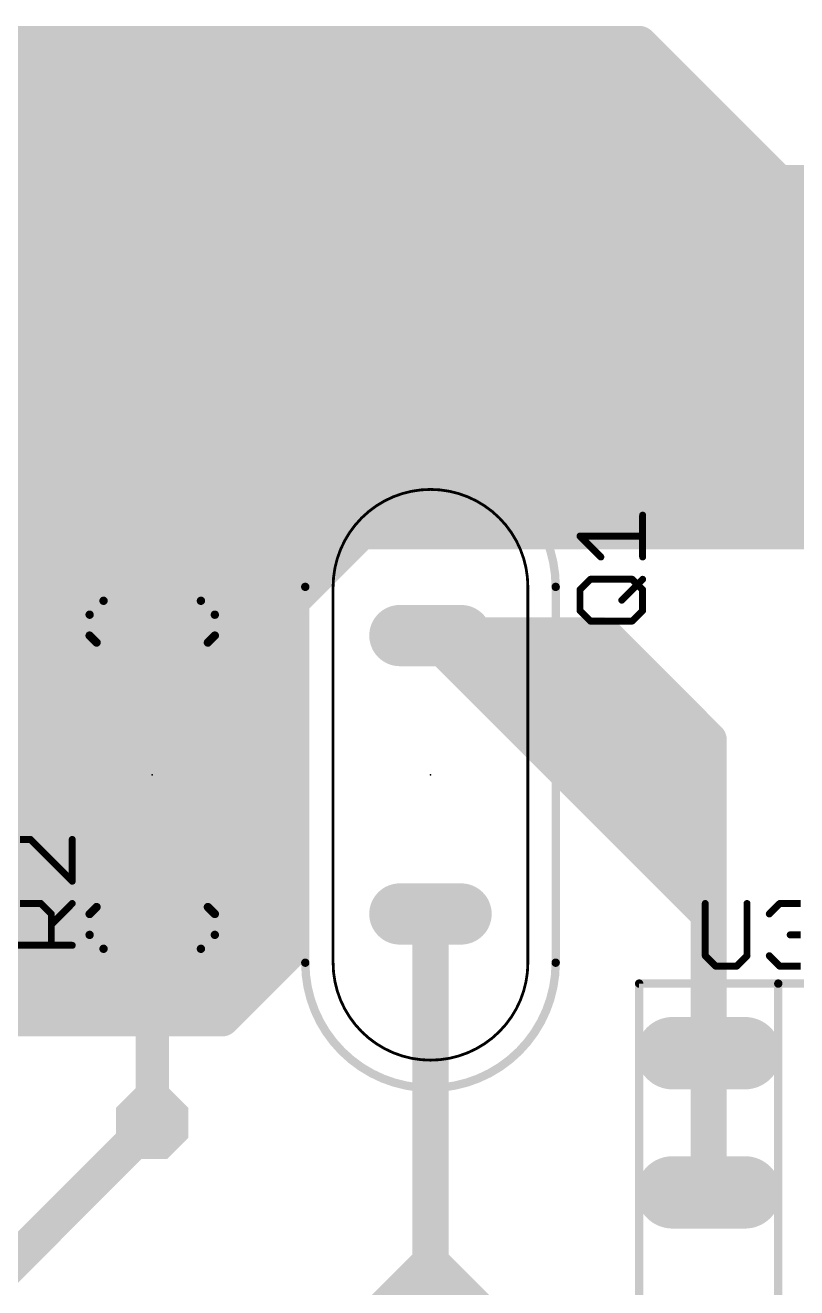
# Model space of a CAD drawing. Extents: x 0 to 64.6, y 0 to 55.9.
# Drawn here: x 18 to 32.09, y 21.12 to 44.16 of the extents above; entities that cross this region are included whole.
import ezdxf

# ---------------------------------------------------------------- set-up
doc = ezdxf.new("R2010")
doc.units = 0
for name, color, linetype in [('16', 132, 'CONTINUOUS'), ('17', 110, 'CONTINUOUS'), ('21', 253, 'CONTINUOUS'), ('23', 53, 'CONTINUOUS'), ('25', 253, 'CONTINUOUS'), ('51', 253, 'CONTINUOUS')]:
    doc.layers.add(name, color=color, linetype=linetype)

# ---------------------------------------------------------------- blocks, each defined once
blk = doc.blocks.new('RECT')
blk.add_solid([(-0.5, -0.5), (0.5, -0.5), (-0.5, 0.5), (0.5, 0.5)])
blk = doc.blocks.new('LONGP100')
at = {"const_width": 1}
blk.add_lwpolyline([(-0.5, 0), (0.5, 0)], dxfattribs=at)
at = {"const_width": 0.5}
for points in [[(-0.5, 0.25, 1), (-0.5, -0.25)], [(0.5, -0.25, 1), (0.5, 0.25)]]:
    blk.add_lwpolyline(points, format="xyb", dxfattribs=at)
blk = doc.blocks.new('OCTAGONP')
at = {"const_width": 0.5}
blk.add_lwpolyline([(-0.25, -0.1036), (-0.25, 0.1036), (-0.1036, 0.25), (0.1036, 0.25), (0.25, 0.1036), (0.25, -0.1036), (0.1036, -0.25), (-0.1036, -0.25), (-0.25, -0.1036), (-0.25, 0.1036)], dxfattribs=at)

msp = doc.modelspace()

# ---------------------------------------------------------------- linework, layer by layer
at = {"layer": '16', "const_width": 0.6604}
for points in [[(19.685, 37.465), (8.255, 48.895)], [(8.255, 48.26), (19.685, 36.83)], [(13.97, 43.815), (20.32, 37.465)], [(13.97, 43.815), (25.4, 43.815)], [(34.925, 34.29), (25.4, 43.815)], [(29.21, 43.815), (25.4, 43.815)], [(31.75, 41.275), (29.21, 43.815)], [(15.875, 43.18), (27.94, 43.18)], [(36.83, 34.29), (27.94, 43.18)], [(27.94, 43.18), (28.575, 43.18)], [(28.575, 43.18), (29.21, 43.18)], [(28.575, 43.18), (29.21, 42.545)], [(29.21, 43.18), (29.845, 43.18)], [(40.64, 31.75), (29.21, 43.18)], [(29.21, 43.18), (29.21, 42.545)], [(29.845, 43.18), (40.64, 32.385)], [(15.875, 42.545), (20.32, 38.1)], [(27.305, 42.545), (15.875, 42.545)], [(35.56, 34.29), (27.305, 42.545)], [(27.305, 42.545), (27.94, 42.545)], [(29.21, 42.545), (27.94, 42.545)], [(27.94, 42.545), (35.56, 34.925)], [(29.21, 42.545), (39.37, 32.385)], [(17.145, 41.91), (18.415, 40.64)], [(17.145, 41.91), (17.78, 41.91)], [(18.415, 41.275), (17.78, 41.91)], [(17.78, 41.91), (25.4, 41.91)], [(25.4, 41.91), (26.67, 41.91)], [(25.4, 41.91), (32.385, 34.925)], [(26.67, 41.91), (33.655, 34.925)], [(19.05, 41.275), (18.415, 41.275)], [(19.05, 41.275), (18.415, 40.64)], [(25.4, 41.275), (19.05, 41.275)], [(26.67, 41.275), (25.4, 41.275)], [(31.75, 34.925), (25.4, 41.275)], [(33.02, 34.925), (26.67, 41.275)], [(32.385, 41.275), (31.75, 41.275)], [(41.275, 32.385), (32.385, 41.275)], [(18.415, 40.64), (20.955, 38.1)], [(18.415, 40.64), (19.05, 40.64)], [(19.685, 40.005), (19.05, 40.64)], [(19.05, 40.64), (23.495, 40.64)], [(23.495, 40.64), (24.765, 40.64)], [(23.495, 40.64), (24.13, 40.005)], [(23.495, 39.37), (24.765, 40.64)], [(24.765, 40.64), (25.4, 40.64)], [(30.48, 34.925), (24.765, 40.64)], [(24.765, 40.64), (24.765, 40.005)], [(25.4, 40.64), (30.48, 35.56)], [(20.955, 38.735), (19.685, 40.005)], [(19.685, 40.005), (20.32, 40.005)], [(20.32, 40.005), (22.225, 40.005)], [(20.955, 39.37), (20.32, 40.005)], [(22.225, 40.005), (22.86, 40.005)], [(22.225, 40.005), (26.035, 36.195)], [(24.13, 40.005), (22.86, 40.005)], [(22.86, 40.005), (26.67, 36.195)], [(28.575, 35.56), (24.13, 40.005)], [(24.13, 40.005), (24.13, 39.37)], [(24.765, 40.005), (29.21, 35.56)], [(24.765, 40.005), (24.765, 38.1)], [(20.955, 38.735), (20.955, 39.37)], [(21.59, 39.37), (20.955, 39.37)], [(20.955, 39.37), (21.59, 38.735)], [(22.225, 39.37), (21.59, 39.37)], [(24.13, 36.83), (21.59, 39.37)], [(24.765, 36.83), (22.225, 39.37)], [(22.225, 39.37), (23.495, 39.37)], [(24.13, 39.37), (28.575, 34.925)], [(20.955, 38.1), (20.955, 38.735)], [(20.955, 38.735), (21.59, 38.735)], [(24.13, 35.56), (20.955, 38.735)], [(21.59, 38.735), (24.13, 36.195)], [(20.32, 38.1), (20.32, 37.465)], [(20.955, 38.1), (20.955, 37.465)], [(23.495, 35.56), (20.955, 38.1)], [(24.765, 38.1), (27.305, 35.56)], [(20.32, 37.465), (19.685, 37.465)], [(20.32, 37.465), (20.32, 36.83)], [(20.955, 37.465), (20.955, 36.83)], [(23.495, 34.925), (20.955, 37.465)], [(17.145, 36.83), (19.685, 36.83)], [(19.685, 36.83), (20.32, 36.83)], [(20.32, 36.83), (22.86, 34.29)], [(20.955, 36.83), (23.495, 34.29)], [(24.13, 36.195), (24.765, 36.83)], [(24.765, 36.83), (24.13, 36.83)], [(25.4, 36.195), (24.765, 36.83)], [(24.13, 36.195), (23.495, 35.56)], [(25.4, 36.195), (24.13, 36.195)], [(24.13, 36.195), (24.13, 35.56)], [(26.035, 36.195), (25.4, 36.195)], [(26.67, 36.195), (26.035, 36.195)], [(20.955, 35.56), (22.225, 34.29)], [(24.13, 35.56), (23.495, 34.925)], [(24.13, 35.56), (23.495, 35.56)], [(27.305, 35.56), (24.13, 35.56)], [(28.575, 35.56), (27.305, 35.56)], [(29.21, 35.56), (28.575, 35.56)], [(30.48, 35.56), (29.21, 35.56)], [(29.845, 34.925), (30.48, 35.56)], [(30.48, 35.56), (31.115, 34.925)], [(20.955, 34.29), (20.955, 34.925)], [(20.955, 34.925), (21.59, 34.29)], [(23.495, 34.29), (24.13, 34.925)], [(24.13, 34.925), (28.575, 34.925)], [(28.575, 34.925), (29.845, 34.925)], [(29.845, 34.925), (30.48, 34.925)], [(31.115, 34.925), (30.48, 34.925)], [(31.115, 34.925), (31.75, 34.925)], [(32.385, 34.925), (31.75, 34.925)], [(32.385, 34.925), (33.02, 34.925)], [(21.59, 34.29), (20.955, 34.29)], [(22.225, 34.29), (21.59, 34.29)], [(22.86, 33.655), (22.86, 34.29)], [(22.86, 33.655), (23.495, 34.29)], [(22.86, 27.305), (22.86, 33.655)], [(26.035, 32.385), (25.4, 33.02)], [(28.575, 33.02), (25.4, 33.02)], [(29.21, 32.385), (28.575, 33.02)], [(30.48, 27.94), (26.035, 32.385)], [(26.035, 32.385), (26.67, 32.385)], [(26.67, 32.385), (29.21, 32.385)], [(27.305, 31.75), (26.67, 32.385)], [(29.21, 32.385), (30.48, 31.115)], [(28.575, 31.75), (27.305, 31.75)], [(27.305, 31.75), (27.94, 31.115)], [(28.575, 31.75), (27.94, 31.115)], [(29.21, 31.75), (28.575, 31.75)], [(30.48, 29.845), (28.575, 31.75)], [(29.845, 31.115), (29.21, 31.75)], [(27.94, 31.115), (30.48, 28.575)], [(27.94, 31.115), (28.575, 31.115)], [(28.575, 31.115), (29.845, 29.845)], [(30.48, 31.115), (29.845, 31.115)], [(29.845, 31.115), (29.845, 29.845)], [(30.48, 29.845), (30.48, 31.115)], [(29.845, 29.845), (30.48, 29.21)], [(30.48, 29.21), (30.48, 29.845)], [(30.48, 28.575), (30.48, 29.21)], [(30.48, 25.4), (30.48, 28.575)], [(22.225, 27.94), (22.225, 27.305)], [(25.4, 21.59), (25.4, 27.94)], [(30.48, 25.4), (30.48, 27.94)], [(21.59, 26.035), (22.86, 27.305)], [(21.59, 26.67), (22.225, 27.305)], [(21.59, 27.305), (22.225, 27.305)], [(15.875, 26.035), (21.59, 26.035)], [(30.48, 22.86), (30.48, 25.4)], [(13.97, 17.78), (20.32, 24.13)], [(24.13, 20.32), (25.4, 21.59)], [(25.4, 20.32), (25.4, 21.59)], [(25.4, 21.59), (26.67, 20.32)]]:
    msp.add_lwpolyline(points, dxfattribs=at)
at = {"layer": '16', "const_width": 0.3302}
for points in [[(25.4, 43.9801, 1), (25.4, 43.6499)], [(25.5167, 43.9317, 1), (25.2833, 43.6983)], [(25.4, 43.6499, 1), (25.4, 43.9801)], [(29.3267, 43.9317, 1), (29.0933, 43.6983)], [(29.21, 43.6499, 1), (29.21, 43.9801)], [(27.94, 43.3451, 1), (27.94, 43.0149)], [(28.0567, 43.2967, 1), (27.8233, 43.0633)], [(27.94, 43.0149, 1), (27.94, 43.3451)], [(28.575, 43.3451, 1), (28.575, 43.0149)], [(28.6917, 43.2967, 1), (28.4583, 43.0633)], [(28.575, 43.0149, 1), (28.575, 43.3451)], [(29.21, 43.3451, 1), (29.21, 43.0149)], [(29.3751, 43.18, 1), (29.0449, 43.18)], [(29.3267, 43.2967, 1), (29.0933, 43.0633)], [(29.21, 43.0149, 1), (29.21, 43.3451)], [(29.9617, 43.2967, 1), (29.7283, 43.0633)], [(29.845, 43.0149, 1), (29.845, 43.3451)], [(27.305, 42.7101, 1), (27.305, 42.3799)], [(27.4217, 42.6617, 1), (27.1883, 42.4283)], [(27.305, 42.3799, 1), (27.305, 42.7101)], [(27.94, 42.7101, 1), (27.94, 42.3799)], [(28.0567, 42.6617, 1), (27.8233, 42.4283)], [(27.94, 42.3799, 1), (27.94, 42.7101)], [(29.3267, 42.6617, 1), (29.0933, 42.4283)], [(29.21, 42.3799, 1), (29.21, 42.7101)], [(29.0449, 42.545, 1), (29.3751, 42.545)], [(29.0933, 42.4283, 1), (29.3267, 42.6617)], [(17.8967, 42.0267, 1), (17.6633, 41.7933)], [(17.78, 41.7449, 1), (17.78, 42.0751)], [(25.4, 42.0751, 1), (25.4, 41.7449)], [(25.5167, 42.0267, 1), (25.2833, 41.7933)], [(25.4, 41.7449, 1), (25.4, 42.0751)], [(26.7867, 42.0267, 1), (26.5533, 41.7933)], [(26.67, 41.7449, 1), (26.67, 42.0751)], [(18.415, 41.4401, 1), (18.415, 41.1099)], [(18.2983, 41.1583, 1), (18.5317, 41.3917)], [(19.05, 41.4401, 1), (19.05, 41.1099)], [(19.1667, 41.1583, 1), (18.9333, 41.3917)], [(19.05, 41.1099, 1), (19.05, 41.4401)], [(25.4, 41.4401, 1), (25.4, 41.1099)], [(25.5167, 41.3917, 1), (25.2833, 41.1583)], [(25.4, 41.1099, 1), (25.4, 41.4401)], [(26.7867, 41.3917, 1), (26.5533, 41.1583)], [(26.67, 41.1099, 1), (26.67, 41.4401)], [(31.75, 41.4401, 1), (31.75, 41.1099)], [(31.6333, 41.1583, 1), (31.8667, 41.3917)], [(32.5017, 41.3917, 1), (32.2683, 41.1583)], [(18.415, 40.8051, 1), (18.415, 40.4749)], [(18.5317, 40.7567, 1), (18.2983, 40.5233)], [(18.2983, 40.7567, 1), (18.5317, 40.5233)], [(18.2983, 40.5233, 1), (18.5317, 40.7567)], [(19.05, 40.8051, 1), (19.05, 40.4749)], [(19.1667, 40.7567, 1), (18.9333, 40.5233)], [(19.05, 40.4749, 1), (19.05, 40.8051)], [(23.495, 40.8051, 1), (23.495, 40.4749)], [(23.6117, 40.7567, 1), (23.3783, 40.5233)], [(23.495, 40.4749, 1), (23.495, 40.8051)], [(24.765, 40.8051, 1), (24.765, 40.4749)], [(24.9301, 40.64, 1), (24.5999, 40.64)], [(24.8817, 40.7567, 1), (24.6483, 40.5233)], [(24.8817, 40.5233, 1), (24.6483, 40.7567)], [(24.765, 40.4749, 1), (24.765, 40.8051)], [(25.5167, 40.7567, 1), (25.2833, 40.5233)], [(25.4, 40.4749, 1), (25.4, 40.8051)], [(19.685, 40.1701, 1), (19.685, 39.8399)], [(19.8017, 40.1217, 1), (19.5683, 39.8883)], [(20.32, 40.1701, 1), (20.32, 39.8399)], [(20.4367, 40.1217, 1), (20.2033, 39.8883)], [(20.32, 39.8399, 1), (20.32, 40.1701)], [(22.225, 40.1701, 1), (22.225, 39.8399)], [(22.3417, 40.1217, 1), (22.1083, 39.8883)], [(22.225, 39.8399, 1), (22.225, 40.1701)], [(22.86, 40.1701, 1), (22.86, 39.8399)], [(22.9767, 40.1217, 1), (22.7433, 39.8883)], [(22.86, 39.8399, 1), (22.86, 40.1701)], [(24.2951, 40.005, 1), (23.9649, 40.005)], [(24.2467, 40.1217, 1), (24.0133, 39.8883)], [(24.13, 39.8399, 1), (24.13, 40.1701)], [(24.9301, 40.005, 1), (24.5999, 40.005)], [(24.8817, 40.1217, 1), (24.6483, 39.8883)], [(19.5683, 39.8883, 1), (19.8017, 40.1217)], [(24.0133, 39.8883, 1), (24.2467, 40.1217)], [(24.5999, 40.005, 1), (24.9301, 40.005)], [(21.1201, 39.37, 1), (20.7899, 39.37)], [(20.955, 39.5351, 1), (20.955, 39.2049)], [(21.0717, 39.4867, 1), (20.8383, 39.2533)], [(20.8383, 39.2533, 1), (21.0717, 39.4867)], [(21.59, 39.5351, 1), (21.59, 39.2049)], [(21.7067, 39.4867, 1), (21.4733, 39.2533)], [(21.59, 39.2049, 1), (21.59, 39.5351)], [(22.225, 39.5351, 1), (22.225, 39.2049)], [(22.3417, 39.4867, 1), (22.1083, 39.2533)], [(22.225, 39.2049, 1), (22.225, 39.5351)], [(23.3783, 39.4867, 1), (23.6117, 39.2533)], [(23.495, 39.2049, 1), (23.495, 39.5351)], [(24.2467, 39.4867, 1), (24.0133, 39.2533)], [(23.9649, 39.37, 1), (24.2951, 39.37)], [(21.1201, 38.735, 1), (20.7899, 38.735)], [(20.955, 38.9001, 1), (20.955, 38.5699)], [(21.0717, 38.8517, 1), (20.8383, 38.6183)], [(20.8383, 38.6183, 1), (21.0717, 38.8517)], [(21.7067, 38.8517, 1), (21.4733, 38.6183)], [(21.4733, 38.6183, 1), (21.7067, 38.8517)], [(21.59, 38.5699, 1), (21.59, 38.9001)], [(20.7899, 38.735, 1), (21.1201, 38.735)], [(20.4851, 38.1, 1), (20.1549, 38.1)], [(20.2033, 37.9833, 1), (20.4367, 38.2167)], [(21.1201, 38.1, 1), (20.7899, 38.1)], [(20.7899, 38.1, 1), (21.1201, 38.1)], [(21.0717, 38.2167, 1), (20.8383, 37.9833)], [(20.8383, 37.9833, 1), (21.0717, 38.2167)], [(24.5999, 38.1, 1), (24.9301, 38.1)], [(24.8817, 38.2167, 1), (24.6483, 37.9833)], [(19.685, 37.6301, 1), (19.685, 37.2999)], [(20.4851, 37.465, 1), (20.1549, 37.465)], [(20.32, 37.2999, 1), (20.32, 37.6301)], [(21.1201, 37.465, 1), (20.7899, 37.465)], [(21.0717, 37.5817, 1), (20.8383, 37.3483)], [(19.5683, 37.3483, 1), (19.8017, 37.5817)], [(20.1549, 37.465, 1), (20.4851, 37.465)], [(20.2033, 37.3483, 1), (20.4367, 37.5817)], [(20.7899, 37.465, 1), (21.1201, 37.465)], [(19.685, 36.9951, 1), (19.685, 36.6649)], [(19.5683, 36.7133, 1), (19.8017, 36.9467)], [(19.685, 36.6649, 1), (19.685, 36.9951)], [(20.4367, 36.9467, 1), (20.2033, 36.7133)], [(20.32, 36.6649, 1), (20.32, 36.9951)], [(21.0717, 36.9467, 1), (20.8383, 36.7133)], [(24.13, 36.9951, 1), (24.13, 36.6649)], [(24.0133, 36.7133, 1), (24.2467, 36.9467)], [(24.8817, 36.9467, 1), (24.6483, 36.7133)], [(24.8817, 36.7133, 1), (24.6483, 36.9467)], [(24.6483, 36.7133, 1), (24.8817, 36.9467)], [(24.765, 36.6649, 1), (24.765, 36.9951)], [(20.1549, 36.83, 1), (20.4851, 36.83)], [(20.7899, 36.83, 1), (21.1201, 36.83)], [(24.13, 36.3601, 1), (24.13, 36.0299)], [(24.2951, 36.195, 1), (23.9649, 36.195)], [(24.0133, 36.3117, 1), (24.2467, 36.0783)], [(24.2467, 36.0783, 1), (24.0133, 36.3117)], [(24.0133, 36.0783, 1), (24.2467, 36.3117)], [(25.4, 36.3601, 1), (25.4, 36.0299)], [(25.2833, 36.0783, 1), (25.5167, 36.3117)], [(25.4, 36.0299, 1), (25.4, 36.3601)], [(26.035, 36.3601, 1), (26.035, 36.0299)], [(25.9183, 36.0783, 1), (26.1517, 36.3117)], [(26.035, 36.0299, 1), (26.035, 36.3601)], [(26.5533, 36.0783, 1), (26.7867, 36.3117)], [(26.67, 36.0299, 1), (26.67, 36.3601)], [(21.0717, 35.6767, 1), (20.8383, 35.4433)], [(23.495, 35.7251, 1), (23.495, 35.3949)], [(23.3783, 35.6767, 1), (23.6117, 35.4433)], [(23.3783, 35.4433, 1), (23.6117, 35.6767)], [(24.13, 35.7251, 1), (24.13, 35.3949)], [(23.9649, 35.56, 1), (24.2951, 35.56)], [(24.2467, 35.4433, 1), (24.0133, 35.6767)], [(24.0133, 35.4433, 1), (24.2467, 35.6767)], [(24.13, 35.3949, 1), (24.13, 35.7251)], [(27.305, 35.7251, 1), (27.305, 35.3949)], [(27.1883, 35.4433, 1), (27.4217, 35.6767)], [(27.305, 35.3949, 1), (27.305, 35.7251)], [(28.575, 35.7251, 1), (28.575, 35.3949)], [(28.4583, 35.4433, 1), (28.6917, 35.6767)], [(28.575, 35.3949, 1), (28.575, 35.7251)], [(29.21, 35.7251, 1), (29.21, 35.3949)], [(29.0933, 35.4433, 1), (29.3267, 35.6767)], [(29.21, 35.3949, 1), (29.21, 35.7251)], [(30.5967, 35.6767, 1), (30.3633, 35.4433)], [(30.5967, 35.4433, 1), (30.3633, 35.6767)], [(30.3633, 35.4433, 1), (30.5967, 35.6767)], [(30.48, 35.3949, 1), (30.48, 35.7251)], [(21.1201, 34.925, 1), (20.7899, 34.925)], [(21.0717, 35.0417, 1), (20.8383, 34.8083)], [(24.13, 35.0901, 1), (24.13, 34.7599)], [(24.2467, 34.8083, 1), (24.0133, 35.0417)], [(28.575, 35.0901, 1), (28.575, 34.7599)], [(28.575, 34.7599, 1), (28.575, 35.0901)], [(29.845, 35.0901, 1), (29.845, 34.7599)], [(29.845, 34.7599, 1), (29.845, 35.0901)], [(30.48, 35.0901, 1), (30.48, 34.7599)], [(30.48, 34.7599, 1), (30.48, 35.0901)], [(31.115, 35.0901, 1), (31.115, 34.7599)], [(31.115, 34.7599, 1), (31.115, 35.0901)], [(31.75, 35.0901, 1), (31.75, 34.7599)], [(31.75, 34.7599, 1), (31.75, 35.0901)], [(32.385, 35.0901, 1), (32.385, 34.7599)], [(23.3783, 35.0417, 1), (23.6117, 34.8083)], [(23.3783, 34.8083, 1), (23.6117, 35.0417)], [(28.4583, 34.8083, 1), (28.6917, 35.0417)], [(29.7283, 35.0417, 1), (29.9617, 34.8083)], [(30.3633, 34.8083, 1), (30.5967, 35.0417)], [(30.9983, 34.8083, 1), (31.2317, 35.0417)], [(31.6333, 34.8083, 1), (31.8667, 35.0417)], [(20.955, 34.4551, 1), (20.955, 34.1249)], [(21.59, 34.4551, 1), (21.59, 34.1249)], [(21.4733, 34.1733, 1), (21.7067, 34.4067)], [(21.59, 34.1249, 1), (21.59, 34.4551)], [(22.1083, 34.1733, 1), (22.3417, 34.4067)], [(22.225, 34.1249, 1), (22.225, 34.4551)], [(23.0251, 34.29, 1), (22.6949, 34.29)], [(22.7433, 34.1733, 1), (22.9767, 34.4067)], [(23.3783, 34.4067, 1), (23.6117, 34.1733)], [(23.6117, 34.1733, 1), (23.3783, 34.4067)], [(23.3783, 34.1733, 1), (23.6117, 34.4067)], [(20.7899, 34.29, 1), (21.1201, 34.29)], [(23.0251, 33.655, 1), (22.6949, 33.655)], [(22.7433, 33.7717, 1), (22.9767, 33.5383)], [(22.6949, 33.655, 1), (23.0251, 33.655)], [(25.4, 33.1851, 1), (25.4, 32.8549)], [(25.5167, 33.1367, 1), (25.2833, 32.9033)], [(28.6917, 33.1367, 1), (28.4583, 32.9033)], [(28.575, 32.8549, 1), (28.575, 33.1851)], [(26.035, 32.5501, 1), (26.035, 32.2199)], [(26.1517, 32.5017, 1), (25.9183, 32.2683)], [(26.67, 32.5501, 1), (26.67, 32.2199)], [(26.7867, 32.5017, 1), (26.5533, 32.2683)], [(26.67, 32.2199, 1), (26.67, 32.5501)], [(29.3267, 32.5017, 1), (29.0933, 32.2683)], [(29.21, 32.2199, 1), (29.21, 32.5501)], [(25.9183, 32.2683, 1), (26.1517, 32.5017)], [(29.0933, 32.2683, 1), (29.3267, 32.5017)], [(27.305, 31.9151, 1), (27.305, 31.5849)], [(27.4217, 31.8667, 1), (27.1883, 31.6333)], [(27.1883, 31.6333, 1), (27.4217, 31.8667)], [(28.575, 31.9151, 1), (28.575, 31.5849)], [(28.6917, 31.8667, 1), (28.4583, 31.6333)], [(28.6917, 31.6333, 1), (28.4583, 31.8667)], [(28.575, 31.5849, 1), (28.575, 31.9151)], [(29.3267, 31.8667, 1), (29.0933, 31.6333)], [(29.21, 31.5849, 1), (29.21, 31.9151)], [(27.94, 31.2801, 1), (27.94, 30.9499)], [(28.0567, 31.2317, 1), (27.8233, 30.9983)], [(27.8233, 31.2317, 1), (28.0567, 30.9983)], [(27.8233, 30.9983, 1), (28.0567, 31.2317)], [(28.6917, 31.2317, 1), (28.4583, 30.9983)], [(28.575, 30.9499, 1), (28.575, 31.2801)], [(29.845, 31.2801, 1), (29.845, 30.9499)], [(30.0101, 31.115, 1), (29.6799, 31.115)], [(29.7283, 30.9983, 1), (29.9617, 31.2317)], [(30.6451, 31.115, 1), (30.3149, 31.115)], [(30.3633, 30.9983, 1), (30.5967, 31.2317)], [(30.48, 30.9499, 1), (30.48, 31.2801)], [(29.6799, 29.845, 1), (30.0101, 29.845)], [(29.9617, 29.9617, 1), (29.7283, 29.7283)], [(29.7283, 29.7283, 1), (29.9617, 29.9617)], [(30.6451, 29.845, 1), (30.3149, 29.845)], [(30.3149, 29.845, 1), (30.6451, 29.845)], [(30.3633, 29.7283, 1), (30.5967, 29.9617)], [(30.6451, 29.21, 1), (30.3149, 29.21)], [(30.3633, 29.0933, 1), (30.5967, 29.3267)], [(30.3149, 29.21, 1), (30.6451, 29.21)], [(30.6451, 28.575, 1), (30.3149, 28.575)], [(30.3633, 28.4583, 1), (30.5967, 28.6917)], [(30.3149, 28.575, 1), (30.6451, 28.575)], [(22.3901, 27.94, 1), (22.0599, 27.94)], [(25.5651, 27.94, 1), (25.2349, 27.94)], [(30.6451, 27.94, 1), (30.3149, 27.94)], [(30.3633, 27.8233, 1), (30.5967, 28.0567)], [(21.59, 27.4701, 1), (21.59, 27.1399)], [(22.0599, 27.305, 1), (22.3901, 27.305)], [(22.3417, 27.1883, 1), (22.1083, 27.4217)], [(22.225, 27.1399, 1), (22.225, 27.4701)], [(22.6949, 27.305, 1), (23.0251, 27.305)], [(22.9767, 27.1883, 1), (22.7433, 27.4217)], [(21.4733, 26.7867, 1), (21.7067, 26.5533)], [(21.4733, 26.1517, 1), (21.7067, 25.9183)], [(21.59, 25.8699, 1), (21.59, 26.2001)], [(30.6451, 25.4, 1), (30.3149, 25.4)], [(30.3149, 25.4, 1), (30.6451, 25.4)], [(30.3149, 25.4, 1), (30.6451, 25.4)], [(20.4367, 24.0133, 1), (20.2033, 24.2467)], [(30.3149, 22.86, 1), (30.6451, 22.86)], [(25.5651, 21.59, 1), (25.2349, 21.59)], [(25.5167, 21.7067, 1), (25.2833, 21.4733)], [(25.5167, 21.4733, 1), (25.2833, 21.7067)], [(25.2349, 21.59, 1), (25.5651, 21.59)]]:
    msp.add_lwpolyline(points, format="xyb", dxfattribs=at)
at = {"layer": '21'}
for points, const_width in [([(27.686, 33.909, 1), (23.114, 33.909)], 0.1524), ([(27.178, 33.909, 1), (23.622, 33.909)], 0.0508), ([(20.4724, 34.925, 1), (20.1676, 34.925)], 0.3048), ([(20.1676, 34.544, 1), (20.4724, 34.544)], 0.3048), ([(23.1521, 33.909, 1), (23.0759, 33.909)], 0.0762), ([(23.0759, 33.909, 1), (23.1521, 33.909)], 0.0762), ([(23.6347, 33.909, 1), (23.6093, 33.909)], 0.0254), ([(23.6093, 33.909, 1), (23.6347, 33.909)], 0.0254), ([(27.1907, 33.909, 1), (27.1653, 33.909)], 0.0254), ([(27.1653, 33.909, 1), (27.1907, 33.909)], 0.0254), ([(27.7241, 33.909, 1), (27.6479, 33.909)], 0.0762), ([(27.6479, 33.909, 1), (27.7241, 33.909)], 0.0762), ([(19.431, 33.655, 0.4142), (19.177, 33.401)], 0.1524), ([(19.431, 33.6931, 1), (19.431, 33.6169)], 0.0762), ([(19.431, 33.6169, 1), (19.431, 33.6931)], 0.0762), ([(21.463, 33.401, 0.4142), (21.209, 33.655)], 0.1524), ([(21.209, 33.6931, 1), (21.209, 33.6169)], 0.0762), ([(21.209, 33.6169, 1), (21.209, 33.6931)], 0.0762), ([(19.2151, 33.401, 1), (19.1389, 33.401)], 0.0762), ([(19.1389, 33.401, 1), (19.2151, 33.401)], 0.0762), ([(21.5011, 33.401, 1), (21.4249, 33.401)], 0.0762), ([(21.4249, 33.401, 1), (21.5011, 33.401)], 0.0762), ([(19.1389, 33.02, 1), (19.2151, 33.02)], 0.0762), ([(19.2039, 33.0469, 1), (19.1501, 32.9931)], 0.0762), ([(19.3421, 32.893, 1), (19.2659, 32.893)], 0.0762), ([(19.2771, 32.8661, 1), (19.3309, 32.9199)], 0.0762), ([(21.3741, 32.893, 1), (21.2979, 32.893)], 0.0762), ([(21.3091, 32.9199, 1), (21.3629, 32.8661)], 0.0762), ([(21.4249, 33.02, 1), (21.5011, 33.02)], 0.0762), ([(21.4899, 32.9931, 1), (21.4361, 33.0469)], 0.0762), ([(19.2659, 28.067, 1), (19.3421, 28.067)], 0.0762), ([(19.3309, 28.0401, 1), (19.2771, 28.0939)], 0.0762), ([(21.2979, 28.067, 1), (21.3741, 28.067)], 0.0762), ([(21.3629, 28.0939, 1), (21.3091, 28.0401)], 0.0762), ([(19.2151, 27.94, 1), (19.1389, 27.94)], 0.0762), ([(19.1501, 27.9669, 1), (19.2039, 27.9131)], 0.0762), ([(21.5011, 27.94, 1), (21.4249, 27.94)], 0.0762), ([(21.4361, 27.9131, 1), (21.4899, 27.9669)], 0.0762), ([(19.177, 27.559, 0.4142), (19.431, 27.305)], 0.1524), ([(19.2151, 27.559, 1), (19.1389, 27.559)], 0.0762), ([(19.1389, 27.559, 1), (19.2151, 27.559)], 0.0762), ([(21.209, 27.305, 0.4142), (21.463, 27.559)], 0.1524), ([(21.5011, 27.559, 1), (21.4249, 27.559)], 0.0762), ([(21.4249, 27.559, 1), (21.5011, 27.559)], 0.0762), ([(19.431, 27.3431, 1), (19.431, 27.2669)], 0.0762), ([(19.431, 27.2669, 1), (19.431, 27.3431)], 0.0762), ([(21.209, 27.3431, 1), (21.209, 27.2669)], 0.0762), ([(21.209, 27.2669, 1), (21.209, 27.3431)], 0.0762), ([(23.114, 27.051, 1), (27.686, 27.051)], 0.1524), ([(23.1521, 27.051, 1), (23.0759, 27.051)], 0.0762), ([(23.0759, 27.051, 1), (23.1521, 27.051)], 0.0762), ([(23.622, 27.051, 1), (27.178, 27.051)], 0.0508), ([(23.6347, 27.051, 1), (23.6093, 27.051)], 0.0254), ([(23.6093, 27.051, 1), (23.6347, 27.051)], 0.0254), ([(27.1907, 27.051, 1), (27.1653, 27.051)], 0.0254), ([(27.1653, 27.051, 1), (27.1907, 27.051)], 0.0254), ([(27.7241, 27.051, 1), (27.6479, 27.051)], 0.0762), ([(27.6479, 27.051, 1), (27.7241, 27.051)], 0.0762), ([(29.2481, 26.67, 1), (29.1719, 26.67)], 0.0762), ([(29.21, 26.7081, 1), (29.21, 26.6319)], 0.0762), ([(31.7881, 26.67, 1), (31.7119, 26.67)], 0.0762), ([(31.75, 26.7081, 1), (31.75, 26.6319)], 0.0762), ([(31.75, 26.6319, 1), (31.75, 26.7081)], 0.0762), ([(20.4724, 26.416, 1), (20.1676, 26.416)], 0.3048), ([(20.1676, 26.035, 1), (20.4724, 26.035)], 0.3048)]:
    msp.add_lwpolyline(points, format="xyb", dxfattribs=dict(at, const_width=const_width))
for points, const_width in [([(20.32, 34.925), (20.32, 34.544)], 0.6096), ([(23.114, 33.909), (23.114, 27.051)], 0.1524), ([(23.622, 33.909), (23.622, 27.051)], 0.0508), ([(27.178, 27.051), (27.178, 33.909)], 0.0508), ([(27.686, 27.051), (27.686, 33.909)], 0.1524), ([(21.209, 33.655), (19.431, 33.655)], 0.1524), ([(19.177, 33.401), (19.177, 33.02)], 0.1524), ([(21.463, 33.401), (21.463, 33.02)], 0.1524), ([(19.304, 32.893), (19.177, 33.02)], 0.1524), ([(19.304, 32.893), (19.304, 28.067)], 0.1524), ([(21.336, 32.893), (21.463, 33.02)], 0.1524), ([(21.336, 32.893), (21.336, 28.067)], 0.1524), ([(19.304, 28.067), (19.177, 27.94)], 0.1524), ([(21.336, 28.067), (21.463, 27.94)], 0.1524), ([(19.177, 27.559), (19.177, 27.94)], 0.1524), ([(21.463, 27.559), (21.463, 27.94)], 0.1524), ([(21.209, 27.305), (19.431, 27.305)], 0.1524), ([(29.21, 26.67), (29.21, 8.89)], 0.1524), ([(29.21, 26.67), (31.75, 26.67)], 0.1524), ([(31.75, 26.67), (31.75, 8.89)], 0.1524), ([(31.75, 26.67), (33.274, 26.67)], 0.1524), ([(20.32, 26.035), (20.32, 26.416)], 0.6096)]:
    msp.add_lwpolyline(points, dxfattribs=dict(at, const_width=const_width))
at = {"layer": '23'}
for p in [(20.32, 30.48), (25.4, 30.48)]:
    msp.add_point(p, dxfattribs=at)
at = {"layer": '25', "const_width": 0.127}
for points in [[(29.2735, 34.4541), (29.2735, 35.2168)], [(28.5109, 34.4541), (28.1295, 34.8354)], [(28.1295, 34.8354), (29.2735, 34.8354)], [(28.1295, 33.8567), (28.3202, 34.0474)], [(28.3202, 34.0474), (29.0828, 34.0474)], [(28.8922, 33.666), (29.2735, 34.0474)], [(29.0828, 34.0474), (29.2735, 33.8567)], [(28.1295, 33.4754), (28.1295, 33.8567)], [(29.2735, 33.8567), (29.2735, 33.4754)], [(28.3202, 33.2847), (28.1295, 33.4754)], [(29.2735, 33.4754), (29.0828, 33.2847)], [(29.0828, 33.2847), (28.3202, 33.2847)], [(18.0968, 29.3005), (17.9062, 29.3005)], [(18.8595, 28.5379), (18.0968, 29.3005)], [(18.8595, 29.3005), (18.8595, 28.5379)], [(17.9062, 28.1312), (18.2875, 28.1312)], [(18.2875, 28.1312), (18.4782, 27.9405)], [(18.4782, 27.7498), (18.8595, 28.1312)], [(30.4165, 28.1315), (30.4165, 27.1782)], [(31.1791, 27.1782), (31.1791, 28.1315)], [(31.5859, 27.9408), (31.7766, 28.1315)], [(31.7766, 28.1315), (32.1579, 28.1315)], [(18.4782, 27.9405), (18.4782, 27.3685)], [(18.8595, 27.3685), (17.7155, 27.3685)], [(32.1579, 27.5595), (31.9672, 27.5595)], [(30.4165, 27.1782), (30.6072, 26.9875)], [(30.9885, 26.9875), (31.1791, 27.1782)], [(31.7766, 26.9875), (31.5859, 27.1782)], [(30.6072, 26.9875), (30.9885, 26.9875)], [(32.1579, 26.9875), (31.7766, 26.9875)]]:
    msp.add_lwpolyline(points, dxfattribs=at)
at = {"layer": '25', "const_width": 0.0635}
for points in [[(29.3053, 35.2168, 1), (29.2418, 35.2168)], [(28.1295, 34.8672, 1), (28.1295, 34.8037)], [(28.152, 34.8579, 1), (28.1071, 34.813)], [(29.2735, 34.8037, 1), (29.2735, 34.8672)], [(28.4884, 34.4316, 1), (28.5333, 34.4766)], [(29.2418, 34.4541, 1), (29.3053, 34.4541)], [(28.3202, 34.0791, 1), (28.3202, 34.0156)], [(28.3426, 34.0249, 1), (28.2977, 34.0698)], [(29.1053, 34.0698, 1), (29.0604, 34.0249)], [(29.0828, 34.0156, 1), (29.0828, 34.0791)], [(29.296, 34.0249, 1), (29.251, 34.0698)], [(28.1613, 33.8567, 1), (28.0978, 33.8567)], [(28.1071, 33.8791, 1), (28.152, 33.8342)], [(29.3053, 33.8567, 1), (29.2418, 33.8567)], [(29.251, 33.8342, 1), (29.296, 33.8791)], [(28.8697, 33.6885, 1), (28.9146, 33.6436)], [(28.152, 33.4978, 1), (28.1071, 33.4529)], [(28.0978, 33.4754, 1), (28.1613, 33.4754)], [(29.2418, 33.4754, 1), (29.3053, 33.4754)], [(29.296, 33.4529, 1), (29.251, 33.4978)], [(28.3202, 33.3165, 1), (28.3202, 33.253)], [(28.2977, 33.2623, 1), (28.3426, 33.3072)], [(29.0604, 33.3072, 1), (29.1053, 33.2623)], [(29.0828, 33.253, 1), (29.0828, 33.3165)], [(18.1193, 29.323, 1), (18.0744, 29.2781)], [(18.0968, 29.2688, 1), (18.0968, 29.3323)], [(18.8912, 29.3005, 1), (18.8278, 29.3005)], [(18.8278, 28.5379, 1), (18.8912, 28.5379)], [(18.837, 28.5154, 1), (18.882, 28.5603)], [(18.31, 28.1536, 1), (18.2651, 28.1087)], [(18.2875, 28.0994, 1), (18.2875, 28.1629)], [(18.882, 28.1087, 1), (18.837, 28.1536)], [(30.4483, 28.1315, 1), (30.3848, 28.1315)], [(31.2109, 28.1315, 1), (31.1474, 28.1315)], [(31.7766, 28.1632, 1), (31.7766, 28.0997)], [(31.799, 28.109, 1), (31.7541, 28.1539)], [(18.5099, 27.9405, 1), (18.4464, 27.9405)], [(18.4557, 27.918, 1), (18.5006, 27.9629)], [(31.5634, 27.9633, 1), (31.6083, 27.9184)], [(18.4557, 27.7723, 1), (18.5006, 27.7274)], [(18.8595, 27.3368, 1), (18.8595, 27.4002)], [(31.9672, 27.5912, 1), (31.9672, 27.5277)], [(18.4464, 27.3685, 1), (18.5099, 27.3685)], [(30.439, 27.2006, 1), (30.394, 27.1557)], [(30.3848, 27.1782, 1), (30.4483, 27.1782)], [(31.1474, 27.1782, 1), (31.2109, 27.1782)], [(31.2016, 27.1557, 1), (31.1567, 27.2006)], [(31.6083, 27.2006, 1), (31.5634, 27.1557)], [(30.6072, 27.0192, 1), (30.6072, 26.9558)], [(30.5847, 26.965, 1), (30.6296, 27.01)], [(30.966, 27.01, 1), (31.0109, 26.965)], [(30.9885, 26.9558, 1), (30.9885, 27.0192)], [(31.7766, 27.0192, 1), (31.7766, 26.9558)], [(31.7541, 26.965, 1), (31.799, 27.01)]]:
    msp.add_lwpolyline(points, format="xyb", dxfattribs=at)
at = {"layer": '51', "const_width": 0.6096}
for points in [[(20.32, 36.83), (20.32, 35.814)], [(20.32, 24.13), (20.32, 25.146)]]:
    msp.add_lwpolyline(points, dxfattribs=at)
at = {"layer": '51', "const_width": 0.3048}
for points in [[(20.4724, 36.83, 1), (20.1676, 36.83)], [(20.1676, 35.814, 1), (20.4724, 35.814)], [(20.4724, 25.146, 1), (20.1676, 25.146)], [(20.1676, 24.13, 1), (20.4724, 24.13)]]:
    msp.add_lwpolyline(points, format="xyb", dxfattribs=at)

# ---------------------------------------------------------------- block references
at = {"layer": '16'}
for p, xscale, yscale in [((17.4625, 38.1), 3.175, 2.54), ((19.05, 34.925), 3.81, 3.81), ((21.2725, 30.7975), 3.175, 6.985), ((17.78, 29.845), 7.62, 7.62)]:
    msp.add_blockref('RECT', p, dxfattribs=dict(at, xscale=xscale, yscale=yscale))
at = {"layer": '17', "xscale": 1.3208, "yscale": 1.3208, "rotation": 90}
for p in [(20.32, 36.83), (20.32, 36.83), (20.32, 24.13), (20.32, 24.13)]:
    msp.add_blockref('OCTAGONP', p, dxfattribs=at)
at = {"layer": '17'}
for p, xscale, yscale in [((25.4, 33.02), 1.1176, 1.1176), ((25.4, 33.02), 1.1176, 1.1176), ((25.4, 27.94), 1.1176, 1.1176), ((25.4, 27.94), 1.1176, 1.1176), ((30.48, 25.4), 1.3208, 1.3208), ((30.48, 25.4), 1.3208, 1.3208), ((30.48, 22.86), 1.3208, 1.3208), ((30.48, 22.86), 1.3208, 1.3208)]:
    msp.add_blockref('LONGP100', p, dxfattribs=dict(at, xscale=xscale, yscale=yscale))
at = {"layer": '21', "xscale": 0.8636, "yscale": 0.6096, "rotation": 90}
for p in [(20.32, 35.3568), (20.32, 34.0868), (20.32, 26.8732), (20.32, 25.6032)]:
    msp.add_blockref('RECT', p, dxfattribs=at)

doc.saveas('drawing.dxf')
